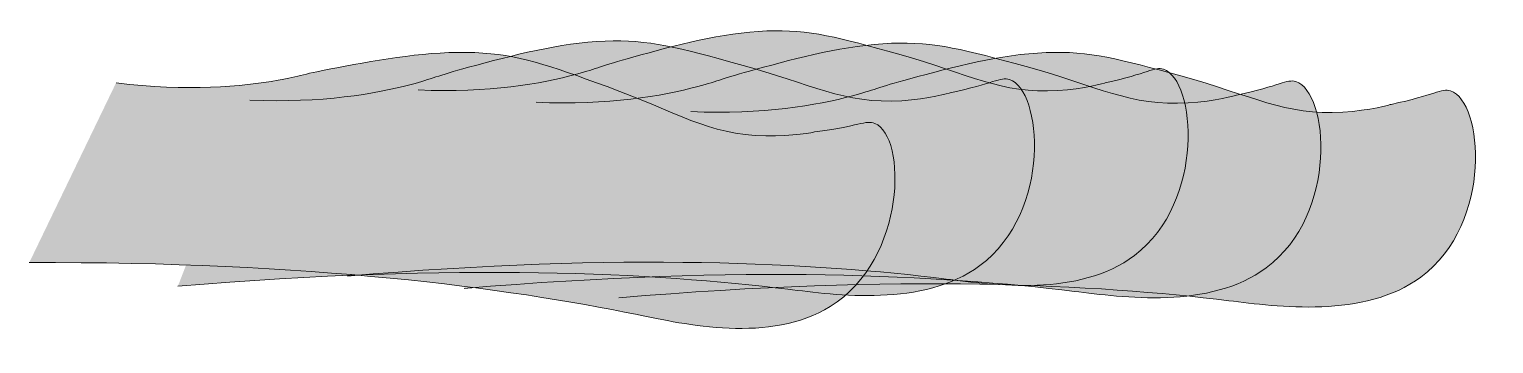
# Model space of a CAD drawing. Extents: x -1197 to 3107, y -1370 to -444.
import ezdxf

# ---------------------------------------------------------------- set-up
doc = ezdxf.new("R2010")
doc.units = 0
doc.header["$MEASUREMENT"] = 0
doc.layers.add('Layer 1', color=7, linetype='Continuous')

msp = doc.modelspace()

# ---------------------------------------------------------------- hatches: boundary and pattern name
at = {"layer": 'Layer 1', "true_color": 0x547ec0}
h = msp.add_hatch(color=163, dxfattribs=at)
h.dxf.hatch_style = 2
edge = h.paths.add_edge_path()
edge.add_spline(control_points=[(-53.9, -622.8), (154.9, -632.4), (308.7, -604.4), (411.7, -576.5), (473.3, -559.8), (483.9, -552), (577.2, -526.3), (703.9, -491.4), (837.9, -454.5), (970.8, -449.1), (1095.9, -444), (1183.6, -468.6), (1358.8, -517.6), (1567.2, -576), (1657.9, -634.9), (1826.7, -624.8), (1903.1, -620.2), (1965.9, -601.6), (1965.9, -601.6), (2091.2, -574.6), (2110.7, -553.4), (2137.1, -562), (2230.8, -592.6), (2261.6, -950.8), (2051.5, -1110.2), (1888.9, -1233.6), (1636, -1196.9), (1498, -1179.7), (1114.5, -1131.9), (550.9, -1101.1), (-261.6, -1171)], knot_values=[0, 0, 0, 0, 1, 1, 1, 2, 2, 2, 3, 3, 3, 4, 4, 4, 5, 5, 5, 6, 6, 6, 7, 7, 7, 8, 8, 8, 9, 9, 9, 10, 10, 10, 10], degree=3, periodic=0)
edge.add_line((-261.6, -1171), (-53.9, -622.8))
h = msp.add_hatch(color=163, dxfattribs=at)
h.dxf.hatch_style = 2
edge = h.paths.add_edge_path()
edge.add_spline(control_points=[(-941.6, -601.8), (-730.3, -628.4), (-571.8, -613.2), (-465, -593.9), (-401, -582.3), (-389.6, -575.4), (-292.9, -557.4), (-161.3, -533.1), (-22.2, -507.3), (113.2, -512.9), (240.7, -518.1), (327.7, -549.7), (501.8, -613), (708.7, -688.3), (796, -754.5), (968.3, -758.3), (1046.3, -760), (1111.6, -746.6), (1111.6, -746.6), (1241.1, -730.1), (1262.5, -710.5), (1288.6, -721.3), (1381.3, -759.4), (1383.7, -1119), (1157.5, -1260.6), (982.4, -1370.3), (728.5, -1312.9), (589.8, -1284.4), (204.1, -1205.2), (-365.9, -1128.2), (-1196.7, -1131.1)], knot_values=[0, 0, 0, 0, 1, 1, 1, 2, 2, 2, 3, 3, 3, 4, 4, 4, 5, 5, 5, 6, 6, 6, 7, 7, 7, 8, 8, 8, 9, 9, 9, 10, 10, 10, 10], degree=3, periodic=0)
edge.add_line((-1196.7, -1131.1), (-941.6, -601.8))
h = msp.add_hatch(color=163, dxfattribs=at)
h.dxf.hatch_style = 2
edge = h.paths.add_edge_path()
edge.add_spline(control_points=[(-548.4, -652.7), (-335.7, -662.2), (-178.9, -634.3), (-74, -606.4), (-11.2, -589.7), (-0.4, -581.9), (94.6, -556.2), (223.8, -521.3), (360.3, -484.4), (495.8, -479), (623.3, -473.9), (712.6, -498.4), (891.1, -547.5), (1103.4, -605.8), (1195.9, -664.8), (1367.9, -654.6), (1445.8, -650), (1509.7, -631.5), (1509.7, -631.5), (1637.5, -604.5), (1657.3, -583.3), (1684.2, -591.9), (1779.6, -622.5), (1811, -980.7), (1596.9, -1140.1), (1431.3, -1263.5), (1173.6, -1226.8), (1033, -1209.6), (642.2, -1161.7), (67.8, -1131), (-760, -1200.9)], knot_values=[0, 0, 0, 0, 1, 1, 1, 2, 2, 2, 3, 3, 3, 4, 4, 4, 5, 5, 5, 6, 6, 6, 7, 7, 7, 8, 8, 8, 9, 9, 9, 10, 10, 10, 10], degree=3, periodic=0)
edge.add_line((-760, -1200.9), (-548.4, -652.7))
h = msp.add_hatch(color=163, dxfattribs=at)
h.dxf.hatch_style = 2
edge = h.paths.add_edge_path()
edge.add_spline(control_points=[(293.5, -659.1), (506.3, -668.7), (663.1, -640.7), (768, -612.8), (830.8, -596.1), (841.6, -588.3), (936.6, -562.6), (1065.7, -527.7), (1202.3, -490.8), (1337.7, -485.4), (1465.2, -480.4), (1554.5, -504.9), (1733.1, -553.9), (1945.4, -612.3), (2037.8, -671.2), (2209.8, -661.1), (2287.7, -656.5), (2351.7, -637.9), (2351.7, -637.9), (2479.4, -610.9), (2499.2, -589.8), (2526.1, -598.3), (2621.6, -628.9), (2653, -987.1), (2438.9, -1146.5), (2273.2, -1269.9), (2015.5, -1233.2), (1874.9, -1216), (1484.1, -1168.2), (909.8, -1137.4), (81.9, -1207.3)], knot_values=[0, 0, 0, 0, 1, 1, 1, 2, 2, 2, 3, 3, 3, 4, 4, 4, 5, 5, 5, 6, 6, 6, 7, 7, 7, 8, 8, 8, 9, 9, 9, 10, 10, 10, 10], degree=3, periodic=0)
edge.add_line((81.9, -1207.3), (293.5, -659.1))
h = msp.add_hatch(color=163, dxfattribs=at)
h.dxf.hatch_style = 2
edge = h.paths.add_edge_path()
edge.add_spline(control_points=[(748, -686.5), (960.7, -696), (1117.5, -668), (1222.4, -640.1), (1285.2, -623.4), (1296, -615.6), (1391, -590), (1520.2, -555), (1656.7, -518.1), (1792.2, -512.7), (1919.7, -507.7), (2009, -532.2), (2187.5, -581.3), (2399.8, -639.6), (2492.3, -698.5), (2664.3, -688.4), (2742.2, -683.8), (2806.1, -665.2), (2806.1, -665.2), (2933.9, -638.3), (2953.7, -617.1), (2980.6, -625.7), (3076, -656.2), (3107.4, -1014.4), (2893.3, -1173.9), (2727.7, -1297.2), (2470, -1260.6), (2329.4, -1243.4), (1938.6, -1195.5), (1364.2, -1164.7), (536.4, -1234.7)], knot_values=[0, 0, 0, 0, 1, 1, 1, 2, 2, 2, 3, 3, 3, 4, 4, 4, 5, 5, 5, 6, 6, 6, 7, 7, 7, 8, 8, 8, 9, 9, 9, 10, 10, 10, 10], degree=3, periodic=0)
edge.add_line((536.4, -1234.7), (748, -686.5))

# ---------------------------------------------------------------- linework, layer by layer
at = {"layer": 'Layer 1', "lineweight": 0}
for points in [[(-53.9, -622.8), (154.9, -632.4), (308.7, -604.4), (411.7, -576.5), (473.3, -559.8), (483.9, -552), (577.2, -526.3), (703.9, -491.4), (837.9, -454.5), (970.8, -449.1), (1095.9, -444), (1183.6, -468.6), (1358.8, -517.6), (1567.2, -576), (1657.9, -634.9), (1826.7, -624.8), (1903.1, -620.2), (1965.9, -601.6), (1965.9, -601.6), (2091.2, -574.6), (2110.7, -553.4), (2137.1, -562), (2230.8, -592.6), (2261.6, -950.8), (2051.5, -1110.2), (1888.9, -1233.6), (1636, -1196.9), (1498, -1179.7), (1114.5, -1131.9), (550.9, -1101.1), (-261.6, -1171)], [(-941.6, -601.8), (-730.3, -628.4), (-571.8, -613.2), (-465, -593.9), (-401, -582.3), (-389.6, -575.4), (-292.9, -557.4), (-161.3, -533.1), (-22.2, -507.3), (113.2, -512.9), (240.7, -518.1), (327.7, -549.7), (501.8, -613), (708.7, -688.3), (796, -754.5), (968.3, -758.3), (1046.3, -760), (1111.6, -746.6), (1111.6, -746.6), (1241.1, -730.1), (1262.5, -710.5), (1288.6, -721.3), (1381.3, -759.4), (1383.7, -1119), (1157.5, -1260.6), (982.4, -1370.3), (728.5, -1312.9), (589.8, -1284.4), (204.1, -1205.2), (-365.9, -1128.2), (-1196.7, -1131.1)], [(-548.4, -652.7), (-335.7, -662.2), (-178.9, -634.3), (-74, -606.4), (-11.2, -589.7), (-0.4, -581.9), (94.6, -556.2), (223.8, -521.3), (360.3, -484.4), (495.8, -479), (623.3, -473.9), (712.6, -498.4), (891.1, -547.5), (1103.4, -605.8), (1195.9, -664.8), (1367.9, -654.6), (1445.8, -650), (1509.7, -631.5), (1509.7, -631.5), (1637.5, -604.5), (1657.3, -583.3), (1684.2, -591.9), (1779.6, -622.5), (1811, -980.7), (1596.9, -1140.1), (1431.3, -1263.5), (1173.6, -1226.8), (1033, -1209.6), (642.2, -1161.7), (67.8, -1131), (-760, -1200.9)], [(293.5, -659.1), (506.3, -668.7), (663.1, -640.7), (768, -612.8), (830.8, -596.1), (841.6, -588.3), (936.6, -562.6), (1065.7, -527.7), (1202.3, -490.8), (1337.7, -485.4), (1465.2, -480.4), (1554.5, -504.9), (1733.1, -553.9), (1945.4, -612.3), (2037.8, -671.2), (2209.8, -661.1), (2287.7, -656.5), (2351.7, -637.9), (2351.7, -637.9), (2479.4, -610.9), (2499.2, -589.8), (2526.1, -598.3), (2621.6, -628.9), (2653, -987.1), (2438.9, -1146.5), (2273.2, -1269.9), (2015.5, -1233.2), (1874.9, -1216), (1484.1, -1168.2), (909.8, -1137.4), (81.9, -1207.3)], [(748, -686.5), (960.7, -696), (1117.5, -668), (1222.4, -640.1), (1285.2, -623.4), (1296, -615.6), (1391, -590), (1520.2, -555), (1656.7, -518.1), (1792.2, -512.7), (1919.7, -507.7), (2009, -532.2), (2187.5, -581.3), (2399.8, -639.6), (2492.3, -698.5), (2664.3, -688.4), (2742.2, -683.8), (2806.1, -665.2), (2806.1, -665.2), (2933.9, -638.3), (2953.7, -617.1), (2980.6, -625.7), (3076, -656.2), (3107.4, -1014.4), (2893.3, -1173.9), (2727.7, -1297.2), (2470, -1260.6), (2329.4, -1243.4), (1938.6, -1195.5), (1364.2, -1164.7), (536.4, -1234.7)]]:
    msp.add_open_spline(points, degree=3, knots=[0, 0, 0, 0, 1, 1, 1, 2, 2, 2, 3, 3, 3, 4, 4, 4, 5, 5, 5, 6, 6, 6, 7, 7, 7, 8, 8, 8, 9, 9, 9, 10, 10, 10, 10], dxfattribs=at)

doc.saveas('drawing.dxf')
